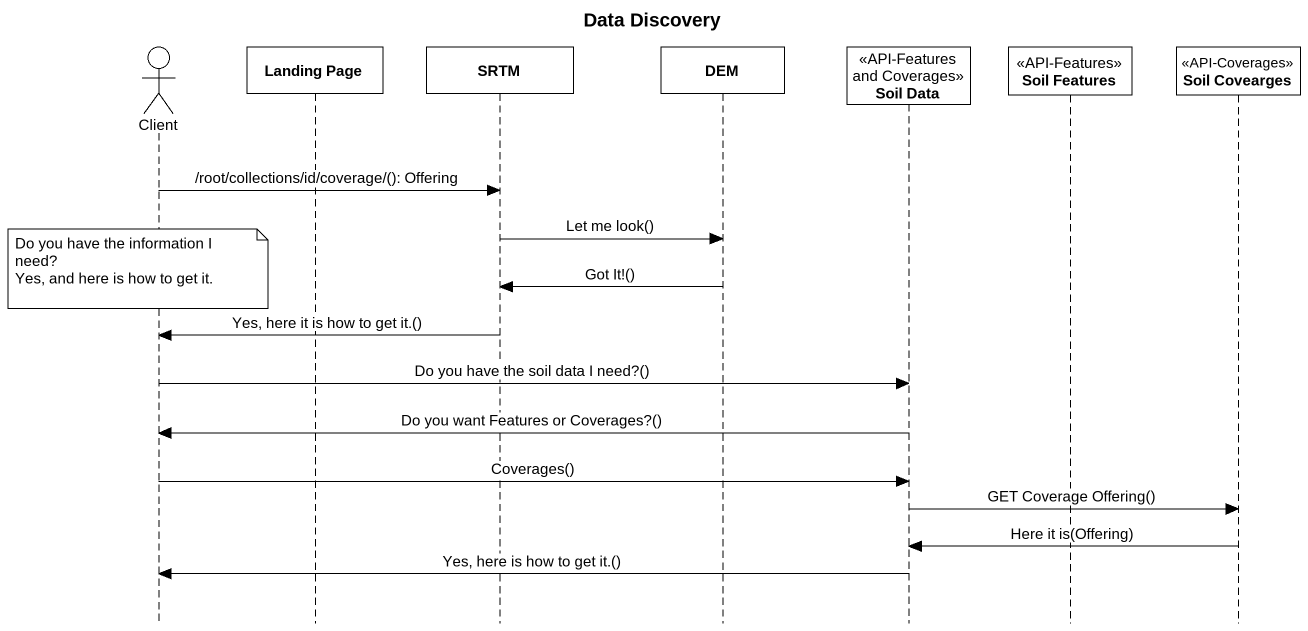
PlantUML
@startuml
title Data Discovery
hide footbox
actor Client
participant "Landing Page" as Landing_Page
participant SRTM
participant DEM
participant "Soil Data" as Soil_Data <<API-Features and Coverages>>
participant "Soil Features" as Soil_Features <<API-Features>>
participant "Soil Covearges" as Soil_Covearges <<API-Coverages>>

Client -> SRTM : /root/collections/id/coverage/(): Offering
SRTM -> DEM : Let me look()
note over Client
  Do you have the information I need?
  Yes, and here is how to get it.
end note
DEM -> SRTM : Got It!()
SRTM -> Client : Yes, here it is how to get it.()
Client -> Soil_Data : Do you have the soil data I need?()
Soil_Data -> Client : Do you want Features or Coverages?()
Client -> Soil_Data : Coverages()
Soil_Data -> Soil_Covearges : GET Coverage Offering()
Soil_Covearges -> Soil_Data : Here it is(Offering)
Soil_Data -> Client : Yes, here is how to get it.()
@enduml
